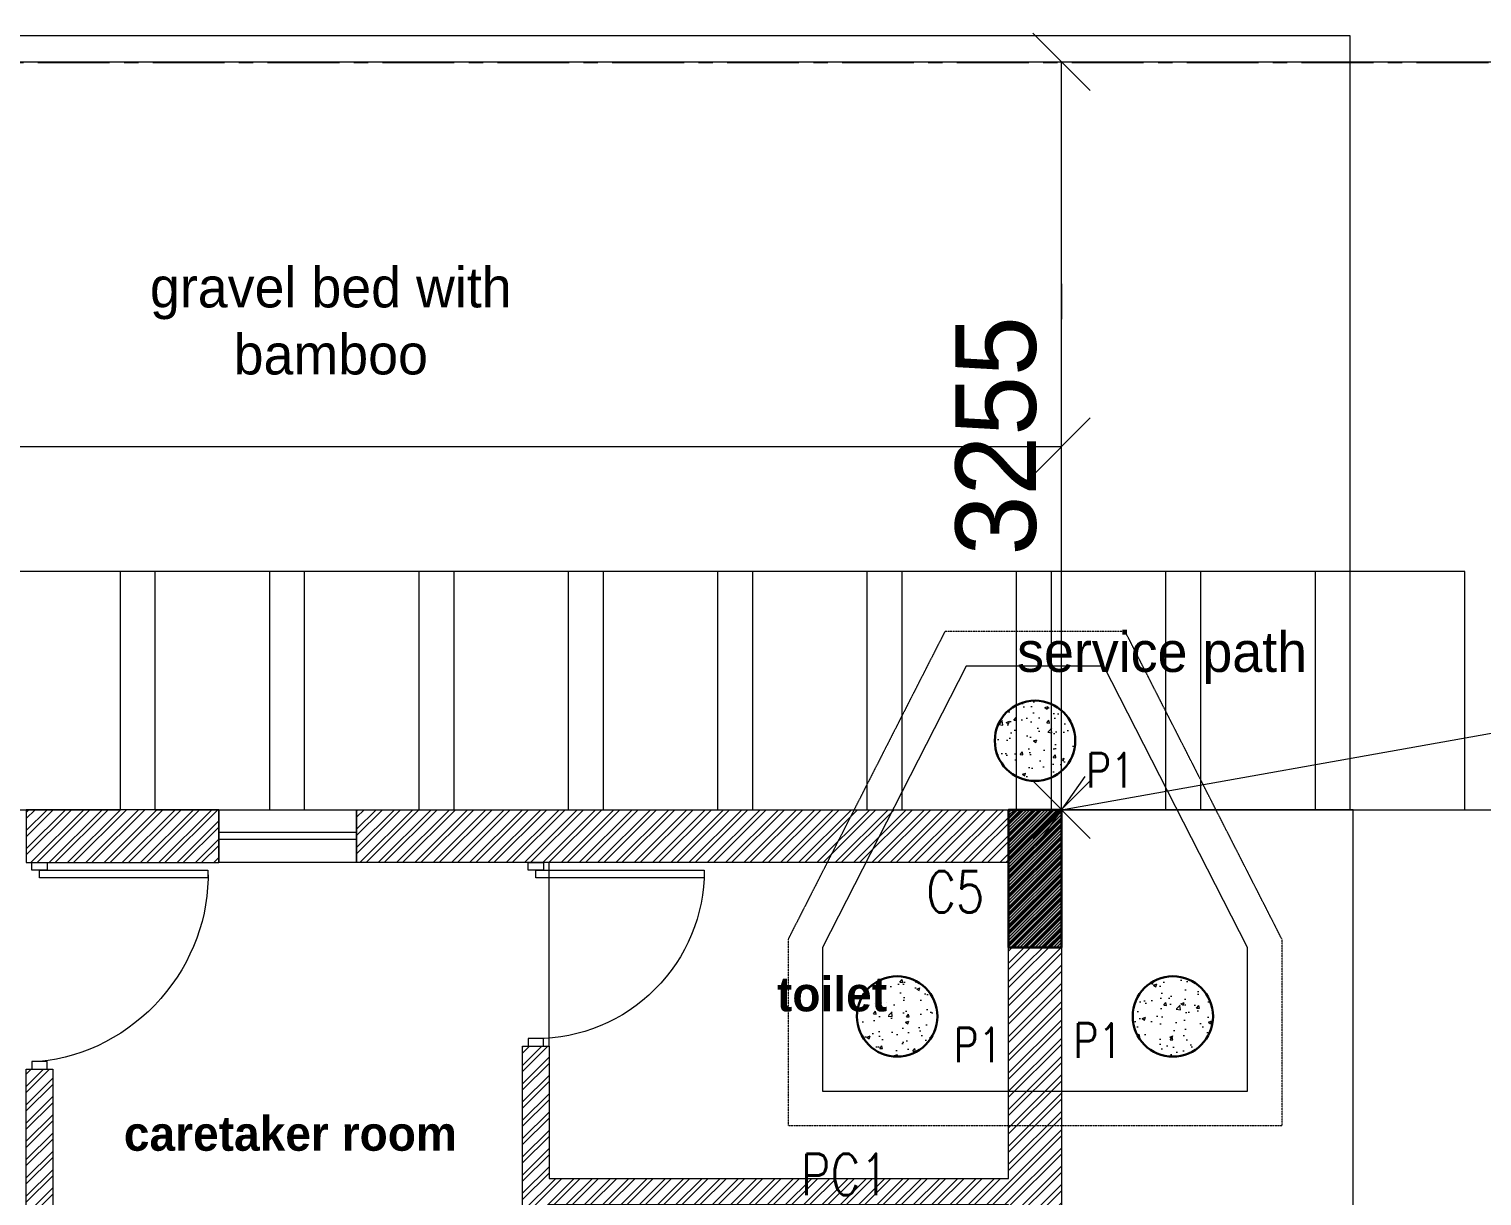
# Model space of a CAD drawing. Header units: metres. Extents: x 5205117 to 5948571, y 646915 to 1143748.
# Drawn here: x 5629732 to 5636055, y 805289 to 810368 of the extents above; entities that cross this region are included whole.
import ezdxf

# ---------------------------------------------------------------- set-up
doc = ezdxf.new("R2010")
doc.units = ezdxf.units.M
doc.header["$MEASUREMENT"] = 0
doc.header["$PDMODE"] = 35
doc.header["$PDSIZE"] = 10
for name, pattern in [('CENTER', [2, 1.25, -0.25, 0.25, -0.25]), ('DASHED', [0.75, 0.5, -0.25]), ('DOT2', [0.125, 0, -0.125]), ('HIDDEN', [0.375, 0.25, -0.125])]:
    doc.linetypes.add(name, pattern=pattern)
doc.layers.get('0').update_dxf_attribs({"color": 1, "linetype": 'DASHED', "lineweight": 30})
for name, color, linetype, lineweight in [('A-Center line', 1, 'CENTER', 9), ('dim start point', 10, 'Continuous', 0), ('PLOT', 7, 'Continuous', 5), ('S-COLUMN & WALL', 5, 'Continuous', 30), ('S-COLUMN_H', 250, 'Continuous', 0), ('S-FOUND-EXCAVATION', 253, 'HIDDEN', 0), ('S-FOUND-FOOTING', 7, 'Continuous', 15), ('S-PILE', 96, 'Continuous', 30), ('S-TEXT COL.', 1, 'Continuous', 0), ('S-TEXT PILE', 7, 'Continuous', 0)]:
    doc.layers.add(name, color=color, linetype=linetype, lineweight=lineweight)
doc.layers.add('A-GF', color=8, linetype='Continuous', lineweight=0, transparency=0.5)
doc.styles.add('CENTURY GOTHIC', font='GOTHIC.TTF')
doc.styles.add('MtXpl_Century_Gothic', font='GOTHICB.TTF')
doc.styles.add('SETU 1', font='romans.shx', dxfattribs={"width": 0.8})
doc.styles.get("Standard").update_dxf_attribs({"font": 'GOTHIC.TTF'})
doc.dimstyles.get("Standard").update_dxf_attribs({"dimtxt": 2, "dimasz": 1, "dimexe": 0, "dimexo": 0, "dimgap": 0.1, "dimtad": 1, "dimdsep": 46, "dimtxsty": 'Standard', "dimblk": 'OBLIQUE', "dimcen": 0.1, "dimclrd": 256, "dimclre": 256, "dimclrt": 256, "dimadec": 0, "dimazin": 0, "dimtfac": 1, "dimtofl": 0, "dimtmove": 1, "dimatfit": 2, "dimldrblk": 'OPEN90', "dimfxl": 1, "dimtolj": 1, "dimtzin": 0, "dimlwd": -1, "dimlwe": -1, "dimarcsym": 0})

# ---------------------------------------------------------------- blocks, each defined once
blk = doc.blocks.new('P2')
at = {"layer": 'S-PILE', "lineweight": 0}
h = blk.add_hatch(dxfattribs=at)
h.set_pattern_fill('AR-CONC', color=256, scale=20)
h.set_pattern_definition([(49.99999999999999, (0, 0), (143.4520365201507, -12.55042699651902), [15, -165]), (355, (0, 0), (-27.7502667226, 150.4384267400024), [12, -132]), (100.45144446, (11.9543362, -1.0458688), (115.7017693454224, 137.8879981937259), [12.7480384, -140.2284224]), (46.18420000000001, (0, 40), (213.4482661343145, -33.10385615861531), [22.5, -247.5]), (96.63563549, (17.787349, 37.2413386), (186.9323891348457, 194.8237201549101), [19.1220684, -210.342752]), (351.1841639899999, (0, 40), (186.9323890109546, 194.823720053998), [18, -198.0000002]), (21, (20, 30), (119.3814104236923, -80.52377813306776), [15, -165]), (326.0000000000001, (20, 30), (48.66306638431634, 145.0300090093706), [12, -132]), (71.45144474, (29.9484508, 23.2896852), (168.0444753459942, 64.50623056127077), [12.748038, -140.2284224]), (37.50000000000001, (0, 0), (2.431971063458134, 66.5787707662623), [0, -130.4, 0, -134, 0, -132.5]), (7.499999999999999, (0, 0), (52.61390748842972, 78.88234237647205), [0, -76.39999999999999, 0, -127.4, 0, -50.5]), (327.5, (-44.6, 0), (106.7644872344818, -4.510974346875951), [0, -50, 0, -156, 0, -207]), (317.5, (-64.6, 0), (116.6372338684772, 20.02099646646354), [0, -65, 0, -103.6, 0, -147])])
edge = h.paths.add_edge_path()
edge.add_arc((0, 0), 175, 0, 360)
at = {"layer": 'S-PILE'}
blk.add_circle((0, 0), 175, dxfattribs=at)
blk = doc.blocks.new('_Oblique')
at = {"color": 0, "linetype": 'ByBlock', "lineweight": -2}
blk.add_line((-0.5, -0.5), (0.5, 0.5), dxfattribs=at)
blk = doc.blocks.new('*D716')
at = {"layer": 'Defpoints', "color": 0, "ltscale": 5, "transparency": 16777216}
for p in [(5652458.086503497, 810223.1959077073), (5652458.086503497, 810223.1959077074), (5634225.129803658, 806970.2669088675)]:
    blk.add_point(p, dxfattribs=at)
at = {"layer": 'dim start point', "color": 1, "ltscale": 5, "transparency": 16777216}
blk.add_line((5634225.129803658, 806970.2669088676), (5652458.086503497, 810223.1959077074), dxfattribs=at)
at = {"layer": 'dim start point', "linetype": 'DOT2', "ltscale": 5, "transparency": 16777216}
for p, q in [((5652458.086503497, 810223.1959077073), (5652458.086503497, 810223.1959077074)), ((5634225.129803658, 806970.2669088675), (5634225.129803658, 806970.2669088676))]:
    blk.add_line(p, q, dxfattribs=at)
at = {"layer": 'dim start point', "color": 1, "ltscale": 5, "transparency": 16777216, "xscale": 250, "yscale": 250, "zscale": 250}
for p, rotation in [((5652458.086503497, 810223.1959077074), 10.11566904998842), ((5634225.129803658, 806970.2669088676), 190.1156690499884)]:
    blk.add_blockref('_Oblique', p, dxfattribs=dict(at, rotation=rotation))
at = {"layer": 'dim start point', "color": 1, "ltscale": 5, "transparency": 16777216, "insert": (5643291.762047814, 808876.1232697016), "char_height": 350, "attachment_point": 5, "rotation": 10.115669049988416}
blk.add_mtext('\\A1;18521', dxfattribs=at)
blk = doc.blocks.new('_Open90')
at = {"color": 0, "linetype": 'ByBlock', "lineweight": -2}
for p, q in [((-0.5, 0.5), (0, 0)), ((0, 0), (-1, 0)), ((0, 0), (-0.5, -0.5))]:
    blk.add_line(p, q, dxfattribs=at)
blk = doc.blocks.new('*D720')
at = {"layer": 'Defpoints', "color": 0, "ltscale": 5, "transparency": 16777216}
for p in [(5652457.021178247, 806970.2669088676), (5634225.129804612, 806670.2669088676), (5652457.021178247, 806670.2669088676)]:
    blk.add_point(p, dxfattribs=at)
at = {"layer": 'dim start point', "linetype": 'DOT2', "ltscale": 5, "transparency": 16777216}
for p, q in [((5634225.129804612, 806670.2669088676), (5634225.129804612, 806970.2669088676)), ((5652457.021178247, 806670.2669088676), (5652457.021178247, 806970.2669088676))]:
    blk.add_line(p, q, dxfattribs=at)
at = {"layer": 'dim start point', "color": 1, "ltscale": 5, "transparency": 16777216}
blk.add_line((5634225.129804612, 806970.2669088676), (5652457.021178247, 806970.2669088676), dxfattribs=at)
at = {"layer": 'dim start point', "color": 1, "ltscale": 5, "transparency": 16777216, "xscale": 250, "yscale": 250, "zscale": 250, "rotation": 180}
blk.add_blockref('_Oblique', (5634225.129804612, 806970.2669088676), dxfattribs=at)
at = {"layer": 'dim start point', "color": 1, "ltscale": 5, "transparency": 16777216, "xscale": 250, "yscale": 250, "zscale": 250}
blk.add_blockref('_Oblique', (5652457.021178247, 806970.2669088676), dxfattribs=at)
at = {"layer": 'dim start point', "color": 1, "ltscale": 5, "transparency": 16777216, "insert": (5643341.07549143, 807254.0704438778), "char_height": 350, "attachment_point": 5}
blk.add_mtext('\\A1;18232', dxfattribs=at)
blk = doc.blocks.new('*D721')
at = {"layer": 'Defpoints', "color": 0, "ltscale": 5, "transparency": 16777216}
for p in [(5633999.776625578, 810225.2669088684, 47261.22561640417), (5634225.129804617, 810225.2669088684), (5634110.129804615, 806970.2669088681)]:
    blk.add_point(p, dxfattribs=at)
at = {"layer": 'dim start point', "linetype": 'DOT2', "ltscale": 5, "transparency": 16777216}
for p, q in [((5633999.776625578, 810225.2669088684), (5634225.129804617, 810225.2669088684)), ((5634110.129804615, 806970.2669088681), (5634225.129804617, 806970.2669088681))]:
    blk.add_line(p, q, dxfattribs=at)
at = {"layer": 'dim start point', "color": 1, "ltscale": 5, "transparency": 16777216}
blk.add_line((5634225.129804617, 806970.2669088681), (5634225.129804617, 810225.2669088684), dxfattribs=at)
at = {"layer": 'dim start point', "color": 1, "ltscale": 5, "transparency": 16777216, "xscale": 250, "yscale": 250, "zscale": 250}
for p, rotation in [((5634225.129804617, 810225.2669088684), 90), ((5634225.129804617, 806970.2669088681), 270)]:
    blk.add_blockref('_Oblique', p, dxfattribs=dict(at, rotation=rotation))
at = {"layer": 'dim start point', "color": 1, "ltscale": 5, "transparency": 16777216, "insert": (5633941.326269606, 808597.7669088665), "char_height": 350, "attachment_point": 5, "rotation": 90}
blk.add_mtext('\\A1;3255', dxfattribs=at)
blk = doc.blocks.new('*D723')
at = {"layer": 'Defpoints', "color": 0, "ltscale": 5, "transparency": 16777216}
for p in [(5618580.129804616, 809546.2904261367), (5634225.129804617, 809546.2904261367), (5618580.129804616, 808550.3449838384)]:
    blk.add_point(p, dxfattribs=at)
at = {"layer": 'dim start point', "linetype": 'DOT2', "ltscale": 5, "transparency": 16777216}
for p, q in [((5618580.129804616, 809546.2904261367), (5618580.129804616, 808550.3449838384)), ((5634225.129804617, 809546.2904261367), (5634225.129804617, 808550.3449838384))]:
    blk.add_line(p, q, dxfattribs=at)
at = {"layer": 'dim start point', "color": 1, "ltscale": 5, "transparency": 16777216}
blk.add_line((5634225.129804617, 808550.3449838384), (5618580.129804616, 808550.3449838384), dxfattribs=at)
at = {"layer": 'dim start point', "color": 1, "ltscale": 5, "transparency": 16777216, "xscale": 250, "yscale": 250, "zscale": 250, "rotation": 180}
blk.add_blockref('_Oblique', (5618580.129804616, 808550.3449838384), dxfattribs=at)
at = {"layer": 'dim start point', "color": 1, "ltscale": 5, "transparency": 16777216, "xscale": 250, "yscale": 250, "zscale": 250}
blk.add_blockref('_Oblique', (5634225.129804617, 808550.3449838384), dxfattribs=at)
at = {"layer": 'dim start point', "color": 1, "ltscale": 5, "transparency": 16777216, "insert": (5626402.629804617, 808834.1485188486), "char_height": 350, "attachment_point": 5}
blk.add_mtext('\\A1;15645', dxfattribs=at)

msp = doc.modelspace()

# ---------------------------------------------------------------- hatches: boundary and pattern name
at = {"layer": 'A-GF', "ltscale": 5}
h = msp.add_hatch(dxfattribs=at)
h.set_pattern_fill('ANSI32', color=256, scale=150)
h.set_pattern_definition([(45.00000000000003, (2167256.310370587, 417492.5538068599), (-39.77475644174334, 39.77475644174326), []), (45.00000000000003, (2167282.826874837, 417492.5538068599), (-39.77475644174334, 39.77475644174326), [])])
h.paths.add_polyline_path([(5618810.129804613, 794270.2669088679), (5618810.129804613, 798860.2669088679), (5618580.129804613, 798860.2669088679), (5618580.129804613, 796260.2669088679), (5614885.129804613, 796260.2669088679), (5614885.129804613, 796145.2669088679), (5617450.129804613, 796145.2669088679), (5617450.129804613, 796030.2669088679), (5618580.129804613, 796030.266908868), (5618580.129804613, 794270.2669088679), (5617680.129804613, 794270.2669088679), (5617680.129804613, 794880.2669088679), (5617450.129804613, 794880.2669088679), (5617450.129804613, 794270.2669088679), (5615000.129804613, 794270.2669088679), (5615000.129804613, 795295.2669088679), (5614885.129804613, 795295.2669088679), (5614885.129804613, 794270.2669088679), (5613285.129804613, 794270.2669088679), (5613285.129804613, 796145.2669088679), (5613885.129804613, 796145.2669088679), (5613885.129804613, 796260.2669088679), (5613055.129804613, 796260.2669088679), (5613055.129804613, 794040.2669088679), (5621890.129804613, 794040.2669088679), (5621890.129804613, 798335.2669088679), (5621660.129804613, 798335.2669088679), (5621660.129804613, 794270.2669088679)])
h.paths.add_polyline_path([(5631040.129804613, 794755.2669088679), (5628120.129804613, 794755.2669088679), (5628120.129804613, 794270.2669088679), (5631040.129804613, 794270.2669088679)], flags=16)
h.paths.add_polyline_path([(5627890.129804613, 794040.2669088679), (5631270.129804613, 794040.2669088679), (5631270.129804613, 794870.2669088679), (5627890.129804613, 794870.2669088679)])
h.paths.add_polyline_path([(5632265.129804613, 794525.2669088679), (5632265.129804613, 794270.2669088679), (5631685.129804613, 794270.2669088679), (5631685.129804613, 794525.2669088679)], flags=16)
h.paths.add_polyline_path([(5631570.129804613, 794040.2669088679), (5631570.129804613, 794640.2669088679), (5632495.129804613, 794640.2669088679), (5632495.129804613, 794040.2669088679)])
h.paths.add_polyline_path([(5631685.129804613, 798150.2669088679), (5631685.129804613, 798405.2669088679), (5632265.129804613, 798405.2669088679), (5632265.129804613, 798150.2669088679)], flags=16)
h.paths.add_polyline_path([(5632495.129804613, 798635.2669088679), (5632495.129804613, 798035.2669088679), (5631570.129804613, 798035.2669088679), (5631570.129804613, 798635.2669088679)], flags=17)
h.paths.add_polyline_path([(5631040.129804613, 800090.2669088679), (5631040.129804613, 797805.2669088679), (5631270.129804613, 797805.2669088679), (5631270.129804613, 799860.2669088679), (5634225.129804613, 799860.2669088679), (5634225.129804613, 800460.2669088679), (5633510.129804613, 800460.2669088679), (5633510.129804613, 800090.2669088679)])
h.paths.add_polyline_path([(5633995.129804613, 800345.2669088679), (5633625.129804613, 800345.2669088679), (5633625.129804613, 800090.2669088679), (5633995.129804613, 800090.2669088679)], flags=16)
h.paths.add_polyline_path([(5629720.129804613, 803910.2669088679), (5629720.12980461, 805840.2669088676), (5629835.12980461, 805840.2669088676), (5629835.129804613, 804025.2669088679), (5631880.129804613, 804025.2669088679), (5631880.129804613, 805940.2669088679), (5631995.129804613, 805940.2669088679), (5631995.129804613, 805365.2669088679), (5633995.129804613, 805365.2669088679), (5633995.129804613, 806740.2669088679), (5631157.629804613, 806740.2669088679), (5631157.629804613, 806970.2669088679), (5634225.129804613, 806970.2669088679), (5634225.129804613, 803540.2669088676), (5633510.129804613, 803540.2669088676), (5633510.129804613, 803910.2669088679), (5632795.129804613, 803910.2669088679), (5632795.129804613, 804025.2669088679), (5633995.129804613, 804025.2669088679), (5633995.129804613, 805250.2669088679), (5631995.129804613, 805250.2669088679), (5631995.129804613, 803910.2669088679)])
h.paths.add_polyline_path([(5633995.129804613, 803655.2669088676), (5633625.129804613, 803655.2669088676), (5633625.129804613, 803910.2669088676), (5633995.129804613, 803910.2669088676)], flags=16)
h.paths.add_polyline_path([(5621060.129804613, 799860.2669088679), (5621890.129804613, 799860.2669088679), (5621890.129804613, 801490.2669088679), (5621060.129804613, 801490.2669088679)])
h.paths.add_polyline_path([(5621060.129804613, 803105.2669088679), (5621060.129804613, 802990.2669088679), (5621890.129804613, 802990.2669088679), (5621890.129804613, 806970.2669088679), (5618580.129804613, 806970.2669088679), (5618580.129804613, 802990.2669088679), (5620160.129804613, 802990.2669088679), (5620160.129804613, 803105.2669088679), (5618695.129804613, 803105.2669088679), (5618695.129804613, 806740.2669088679), (5621660.129804613, 806740.2669088679), (5621660.129804613, 805100.2669088679), (5620045.129804613, 805100.2669088679), (5620045.129804613, 804005.2669088679), (5620160.129804613, 804005.2669088679), (5620160.129804613, 804985.2669088679), (5621660.129804613, 804985.2669088679), (5621660.129804613, 803105.2669088679)])
h.paths.add_polyline_path([(5621290.129804613, 801260.2669088679), (5621775.129804613, 801260.2669088679), (5621775.129804613, 800090.2669088679), (5621290.129804613, 800090.2669088679)], flags=16)
h.paths.add_polyline_path([(5616385.129804613, 803105.2669088679), (5616640.129804613, 803105.2669088679), (5616640.129804613, 803910.2669088676), (5616385.129804613, 803910.2669088676)], flags=16)
h.paths.add_polyline_path([(5616755.129804613, 801490.2669088679), (5616755.129804613, 800890.2669088679), (5616155.129804613, 800890.2669088679), (5616155.129804613, 804140.2669088676), (5616755.129804613, 804140.2669088676), (5616755.129804613, 802990.2669088679), (5616385.129804613, 802990.2669088679), (5616385.129804613, 801490.2669088679)])
h.paths.add_polyline_path([(5616385.129804613, 801260.2669088679), (5616385.129804613, 801005.2669088679), (5616640.129804613, 801005.2669088679), (5616640.129804613, 801260.2669088679)], flags=16)
h.paths.add_polyline_path([(5618810.129804613, 801490.2669088679), (5618810.129804613, 799860.2669088679), (5613885.129804613, 799860.2669088679), (5613885.129804613, 799490.2669088679), (5613055.129804613, 799490.2669088679), (5613055.129804613, 800090.2669088679), (5618580.129804613, 800090.2669088679), (5618580.129804613, 801490.2669088679)])
h.paths.add_polyline_path([(5613655.129804613, 799605.2669088679), (5613285.129804613, 799605.2669088679), (5613285.129804613, 799860.2669088679), (5613655.129804613, 799860.2669088679)], flags=16)
h.paths.add_polyline_path([(5619935.129804613, 798335.2669088679), (5619935.129804613, 795370.2669088679), (5620535.129804613, 795370.2669088679), (5620535.129804613, 798335.2669088679)], flags=17)
h.paths.add_polyline_path([(5620050.129804613, 798105.2669088679), (5620050.129804613, 795600.2669088679), (5620420.129804613, 795600.2669088679), (5620420.129804613, 798105.2669088679)], flags=16)
h.paths.add_polyline_path([(5628720.129804613, 800090.2669088682), (5628120.129804613, 800090.2669088676), (5628120.129804613, 803910.2669088679), (5628720.129804613, 803910.2669088679), (5628720.129804613, 804140.2669088679), (5628120.129804613, 804140.266908868), (5628120.129804613, 806740.2669088679), (5628720.129804613, 806740.2669088679), (5628720.129804613, 806970.2669088679), (5627890.129804613, 806970.2669088679), (5627890.129804613, 799860.2669088674), (5628720.129804613, 799860.2669088682)])
h.paths.add_polyline_path([(5630557.629804613, 806970.2669088676), (5629720.129804613, 806970.2669088676), (5629720.129804613, 806740.2669088683), (5630557.629804613, 806740.2669088683)], flags=17)
at = {"layer": 'A-GF', "ltscale": 100}
h = msp.add_hatch(dxfattribs=at)
h.set_pattern_fill('ANSI31', color=256, scale=75.00000000000001, angle=180)
h.set_pattern_definition([(224.9999999999999, (2325299.588908219, 626798.4984170427), (6.629126073623887, -6.629126073623883), [])])
h.paths.add_polyline_path([(5616755.129804613, 803910.2669088676), (5616155.129804613, 803910.2669088676), (5616155.129804613, 804140.2669088676), (5616755.129804613, 804140.2669088676)])
h.paths.add_polyline_path([(5628120.129804613, 806970.2669088676), (5627890.129804613, 806970.2669088676), (5627890.129804613, 806370.2669088676), (5628120.129804613, 806370.2669088676)])
h.paths.add_polyline_path([(5634225.129804613, 806370.2669088676), (5633995.129804613, 806370.2669088676), (5633995.129804613, 806970.2669088676), (5634225.129804613, 806970.2669088676)])
h.paths.add_polyline_path([(5634225.129804613, 799860.2669088673), (5634225.129804613, 800090.2669088673), (5633395.129804613, 800090.2669088679), (5633395.129804613, 799860.2669088679)])
h.paths.add_polyline_path([(5631270.129804613, 799490.2669088679), (5631040.129804613, 799490.2669088679), (5631040.129804613, 800090.2669088679), (5631270.129804613, 800090.2669088679)])
h.paths.add_polyline_path([(5631270.129804613, 794040.2669088679), (5631040.129804613, 794040.2669088679), (5631040.129804613, 794870.2669088679), (5631270.129804613, 794870.2669088679)])
h.paths.add_polyline_path([(5621060.129804613, 799860.2669088679), (5621060.129804613, 800090.2669088679), (5621890.129804613, 800090.2669088679), (5621890.129804613, 799860.2669088679)])
h.paths.add_polyline_path([(5621890.129804613, 806370.2669088679), (5621660.129804613, 806370.2669088679), (5621660.129804613, 806970.2669088679), (5621890.129804613, 806970.2669088679)])
h.paths.add_polyline_path([(5618580.129804613, 806740.2669088681), (5618580.129804613, 806970.2669088681), (5619180.129804613, 806970.2669088681), (5619180.129804613, 806740.2669088681)])
h.paths.add_polyline_path([(5617080.129804613, 794040.2669088679), (5617080.129804613, 794270.2669088679), (5617680.129804613, 794270.2669088679), (5617680.129804613, 794040.2669088679)])
h.paths.add_polyline_path([(5621060.129804613, 794040.2669088678), (5621060.129804613, 794270.2669088678), (5621890.129804613, 794270.266908868), (5621890.129804613, 794040.266908868)])
h.paths.add_polyline_path([(5613055.129804613, 794040.2669088679), (5613055.129804613, 794270.2669088679), (5613655.129804613, 794270.2669088679), (5613655.129804613, 794040.2669088679)])
h.paths.add_polyline_path([(5613055.129804613, 800090.2669088681), (5613285.129804613, 800090.2669088681), (5613285.129804613, 799490.266908868), (5613055.129804613, 799490.266908868)])
h.paths.add_polyline_path([(5618210.129804613, 799860.2669088679), (5618210.129804613, 800090.2669088679), (5618810.129804613, 800090.2669088679), (5618810.129804613, 799860.2669088679)])
h.paths.add_polyline_path([(5616155.637257334, 801490.2669088679), (5616155.637257334, 800890.2669088679), (5616385.637257334, 800890.2669088679), (5616385.637257334, 801490.2669088679)])
h.paths.add_polyline_path([(5628720.129804613, 799860.2669088679), (5627890.129804613, 799860.2669088679), (5627890.129804613, 800090.2669088679), (5628720.129804613, 800090.2669088679)])
h.paths.add_polyline_path([(5627890.129804613, 794270.2669088679), (5628720.129804613, 794270.2669088679), (5628720.129804613, 794040.2669088679), (5627890.129804613, 794040.2669088679)])
h.paths.add_polyline_path([(5634225.129804613, 803910.2669088676), (5633995.129804613, 803910.2669088676), (5633995.129804613, 804510.2669088676), (5634225.129804613, 804510.2669088676)])
h.paths.add_polyline_path([(5628120.129804613, 803910.2669088679), (5627890.129804613, 803910.2669088679), (5627890.129804613, 804510.2669088679), (5628120.129804613, 804510.2669088679)])
h.paths.add_polyline_path([(5621890.129804613, 802990.2669088679), (5621660.129804613, 802990.2669088679), (5621660.129804613, 803590.2669088679), (5621890.129804613, 803590.2669088679)])
at = {"layer": 'S-COLUMN_H'}
h = msp.add_hatch(color=256, dxfattribs=at)
h.dxf.hatch_style = 1
h.paths.add_polyline_path([(5634225.129804612, 806970.2669088676), (5633995.129804612, 806970.2669088676), (5633995.129804612, 806370.2669088676), (5634225.129804612, 806370.2669088676)])

# ---------------------------------------------------------------- linework, layer by layer
at = {"layer": 'A-Center line', "ltscale": 250}
msp.add_line((5604270.462496561, 810223.1959077073), (5654614.99191592, 810223.1959077073), dxfattribs=at)
at = {"layer": 'A-GF', "ltscale": 5}
for p, q in [((5630557.629804613, 806970.2669088679), (5630557.629804613, 806740.2669088679)), ((5630557.629804613, 806970.2669088676), (5631157.629804613, 806970.2669088683)), ((5631157.629804613, 806970.2669088679), (5631157.629804613, 806740.2669088679)), ((5631157.629804613, 806870.2669088679), (5630557.629804613, 806870.2669088679)), ((5631157.629804613, 806840.2669088679), (5630557.629804613, 806840.2669088679)), ((5631157.629804613, 806740.2669088683), (5630557.629804613, 806740.2669088683)), ((5631995.129804614, 805940.266908868), (5631995.129804614, 806740.2669088679))]:
    msp.add_line(p, q, dxfattribs=at)
at = {"layer": 'A-GF', "ltscale": 10}
for p, q in [((5629744.296471277, 806740.2669088679), (5629810.963137943, 806740.2669088679)), ((5629744.296471277, 806706.9335755346), (5629744.296471277, 806740.2669088679)), ((5629810.963137943, 806706.9335755346), (5629744.296471277, 806706.9335755346)), ((5629777.62980461, 806706.9335755346), (5630510.963137943, 806706.9335755346)), ((5629777.62980461, 806673.6002422011), (5629777.62980461, 806706.9335755346)), ((5629810.963137943, 806740.2669088679), (5629810.963137943, 806706.9335755346)), ((5630510.963137943, 806706.9335755346), (5630510.963137943, 806673.6002422011)), ((5631904.296471278, 806740.2669088679), (5631970.963137945, 806740.2669088679)), ((5631904.296471278, 806706.9335755346), (5631904.296471278, 806740.2669088679)), ((5631970.963137945, 806706.9335755346), (5631904.296471278, 806706.9335755346)), ((5631937.629804611, 806706.9335755346), (5632670.963137945, 806706.9335755346)), ((5631937.629804611, 806673.6002422012), (5631937.629804611, 806706.9335755346)), ((5631970.963137945, 806740.2669088679), (5631970.963137945, 806706.9335755346)), ((5632670.963137945, 806706.9335755346), (5632670.963137945, 806673.6002422012)), ((5630510.963137943, 806673.6002422011), (5629777.62980461, 806673.6002422011)), ((5632670.963137945, 806673.6002422012), (5631937.629804611, 806673.6002422012)), ((5631970.963137945, 805973.6002422011), (5631904.296471278, 805973.6002422011)), ((5631904.296471278, 805973.6002422011), (5631904.296471278, 805940.2669088678)), ((5631904.296471278, 805940.2669088678), (5631970.963137945, 805940.2669088678)), ((5631970.963137945, 805940.2669088678), (5631970.963137945, 805973.6002422011)), ((5629810.963137943, 805873.6002422011), (5629744.296471277, 805873.6002422011)), ((5629744.296471277, 805873.6002422011), (5629744.296471277, 805840.2669088676)), ((5629810.963137943, 805840.2669088676), (5629810.963137943, 805873.6002422011)), ((5629744.296471277, 805840.2669088676), (5629810.963137943, 805840.2669088676))]:
    msp.add_line(p, q, dxfattribs=at)
for points in [[(5635480.129803659, 808006.3685556486), (5627890.129803659, 808006.3685556486), (5627890.129803659, 810340.2669088676), (5635480.129803659, 810340.2669088676)], [(5629630.129804613, 806970.2669088676), (5630130.129804613, 806970.2669088676), (5630130.129804613, 808006.3685556486), (5629630.129804613, 808006.3685556486)], [(5630280.129803659, 806970.2669088676), (5630780.129803659, 806970.2669088676), (5630780.129803659, 808006.3685556486), (5630280.129803659, 808006.3685556486)], [(5630930.129804613, 806970.2669088676), (5631430.129804613, 806970.2669088676), (5631430.129804613, 808006.3685556486), (5630930.129804613, 808006.3685556486)], [(5631580.129803659, 806970.2669088676), (5632080.129803659, 806970.2669088676), (5632080.129803659, 808006.3685556486), (5631580.129803659, 808006.3685556486)], [(5632230.129803659, 806970.2669088676), (5632730.129803659, 806970.2669088676), (5632730.129803659, 808006.3685556486), (5632230.129803659, 808006.3685556486)], [(5632880.129804613, 806970.2669088676), (5633380.129804613, 806970.2669088676), (5633380.129804613, 808006.3685556486), (5632880.129804613, 808006.3685556486)], [(5633530.129803659, 806970.2669088676), (5634030.129803659, 806970.2669088676), (5634030.129803659, 808006.3685556486), (5633530.129803659, 808006.3685556486)], [(5634180.129804613, 806970.2669088676), (5634680.129804613, 806970.2669088676), (5634680.129804613, 808006.3685556486), (5634180.129804613, 808006.3685556486)], [(5634830.129803659, 806970.2669088676), (5635330.129803659, 806970.2669088676), (5635330.129803659, 808006.3685556486), (5634830.129803659, 808006.3685556486)], [(5635480.129803659, 806970.2669088676), (5635980.129803659, 806970.2669088676), (5635980.129803659, 808006.3685556486), (5635480.129803659, 808006.3685556486)]]:
    msp.add_lwpolyline(points, close=True, dxfattribs=at)
at = {"layer": 'A-GF', "ltscale": 5}
for points in [[(5629720.129804613, 803910.2669088679), (5629720.12980461, 805840.2669088676), (5629835.12980461, 805840.2669088676), (5629835.129804613, 804025.2669088679), (5631880.129804613, 804025.2669088679), (5631880.129804613, 805940.2669088679), (5631995.129804613, 805940.2669088679), (5631995.129804613, 805365.2669088679), (5633995.129804613, 805365.2669088679), (5633995.129804613, 806740.2669088679), (5631157.629804613, 806740.2669088679), (5631157.629804613, 806970.2669088679), (5634225.129804613, 806970.2669088679), (5634225.129804613, 803540.2669088676), (5633510.129804613, 803540.2669088676), (5633510.129804613, 803910.2669088679), (5632795.129804613, 803910.2669088679), (5632795.129804613, 804025.2669088679), (5633995.129804613, 804025.2669088679), (5633995.129804613, 805250.2669088679), (5631995.129804613, 805250.2669088679), (5631995.129804613, 803910.2669088679)], [(5630557.629804613, 806970.2669088676), (5629720.129804613, 806970.2669088676), (5629720.129804613, 806740.2669088683), (5630557.629804613, 806740.2669088683)]]:
    msp.add_lwpolyline(points, close=True, dxfattribs=at)
at = {"layer": 'A-GF', "ltscale": 10}
msp.add_lwpolyline([(5632495.129803659, 794040.2669088676), (5636495.129803659, 794040.2669088676), (5636495.129803659, 799860.2669088676), (5635495.129803659, 799860.2669088676), (5635495.129803659, 806970.2669088676), (5634225.129803659, 806970.2669088676)], dxfattribs=at)
at = {"layer": 'A-GF', "ltscale": 5, "flags": 128}
msp.add_lwpolyline([(5634225.129804613, 806370.2669088676), (5633995.129804613, 806370.2669088676), (5633995.129804613, 806970.2669088676), (5634225.129804613, 806970.2669088676)], close=True, dxfattribs=at)
at = {"layer": 'A-GF', "ltscale": 5, "extrusion": (0, 0, -1)}
for centre, major_axis, ratio, start_param, end_param in [((5629755.017751011, 806632.8321827019), (518.5449728702001, 589.2556509888832), 0.9342689286383548, 0.7853981633974265, 2.356194490192428), ((5631937.629804611, 806706.9335755346), (-518.5449728702661, 518.5449728702661), 0.9999999999999172, 2.356194490192304, 3.926990816987283)]:
    msp.add_ellipse(centre, major_axis=major_axis, ratio=ratio, start_param=start_param, end_param=end_param, dxfattribs=at)
at = {"layer": 'PLOT', "ltscale": 0.5}
msp.add_line((5604824.098395791, 810225.266908868), (5652688.086498704, 810225.266908868), dxfattribs=at)
at = {"layer": 'S-COLUMN & WALL', "color": 5}
msp.add_lwpolyline([(5634225.129804612, 806970.2669088676), (5633995.129804612, 806970.2669088676), (5633995.129804612, 806370.2669088676), (5634225.129804612, 806370.2669088676)], close=True, dxfattribs=at)
at = {"layer": 'S-FOUND-EXCAVATION'}
msp.add_lwpolyline([(5635185.129791945, 805595.2668342682), (5635185.129791945, 806405.6770797613), (5634502.834902804, 807745.2668342682), (5633717.424709517, 807745.2668342682), (5633035.129791945, 806405.6770811648), (5633035.129791945, 805595.2668342682)], close=True, dxfattribs=at)
at = {"layer": 'S-FOUND-FOOTING', "color": 1}
msp.add_lwpolyline([(5635035.129791945, 805745.2668342682), (5635035.129791945, 806370.2668825634), (5634410.129805242, 807595.2668342682), (5633810.129805242, 807595.2668342682), (5633185.129791945, 806370.2668825634), (5633185.129791945, 805745.2668342682), (5635035.129791945, 805745.2668342682)], dxfattribs=at)

# ---------------------------------------------------------------- block references
at = {"layer": 'S-PILE'}
for p in [(5634110.129805242, 807270.2668825634), (5633510.129800094, 806070.40326084), (5634710.129800094, 806070.4032608395)]:
    msp.add_blockref('P2', p, dxfattribs=at)

# ---------------------------------------------------------------- texts
at = {"layer": 'A-GF', "style": 'MtXpl_Century_Gothic'}
for s, p in [('toilet', (5632987.151892954, 806092.3716611752)), ('caretaker room', (5630144.712995858, 805485.5650238969))]:
    msp.add_text(s, height=150, dxfattribs=at).set_placement(p)
at = {"layer": 'A-GF', "ltscale": 10, "char_height": 175, "attachment_point": 5, "style": 'CENTURY GOTHIC'}
for s, insert, width in [('\\pxqc;gravel bed with\\Pbamboo ', (5631045.375610353, 809096.8875014618), 2623.693540662481), ('service path ', (5634663.163373949, 807630.9426921442), 4889.193735239032)]:
    msp.add_mtext(s, dxfattribs=dict(at, insert=insert, width=width))
at = {"layer": 'S-TEXT COL.', "color": 1, "true_color": 0xe61414, "style": 'SETU 1', "width": 0.8}
msp.add_text('C5', height=180, dxfattribs=at).set_placement((5633636.527460942, 806522.905150138))
at = {"layer": 'S-TEXT COL.', "color": 7, "style": 'SETU 1', "width": 0.8}
msp.add_text('PC1', height=180, dxfattribs=at).set_placement((5633090.424645117, 805292.5732106563))
at = {"layer": 'S-TEXT PILE', "style": 'SETU 1', "width": 0.8}
for p in [(5634332.288683093, 807066.9752208721), (5633755.988005674, 805871.1093670063), (5634277.792236559, 805890.5681640726)]:
    msp.add_text('P1', height=150, dxfattribs=at).set_placement(p)

# ---------------------------------------------------------------- dimensions: what is measured, and where the dimension line sits
at = {"layer": 'dim start point', "color": 12, "ltscale": 5}
dim = msp.add_linear_dim(base=(5634225.129804617, 810225.2669088684), p1=(5634110.129804613, 806970.2669088676), p2=(5633999.776625576, 810225.266908868, 47261.22561640417), angle=90, dimstyle='Standard', override={"dimtxt": 350, "dimasz": 250, "dimgap": 100, "dimdec": 0, "dimclrd": 1, "dimclrt": 1, "dimtdec": 0, "dimfxl": 0.1}, dxfattribs=at)
dim.commit()
dim.dimension.update_dxf_attribs({"geometry": '*D721', "text_midpoint": (5633941.326269606, 808597.7669088665)})
dim = msp.add_aligned_dim(p1=(5634225.129803659, 806970.2669088676), p2=(5652458.086503498, 810223.1959077073), distance=2.779758163411475e-10, dimstyle='Standard', override={"dimtxt": 350, "dimasz": 250, "dimgap": 100, "dimdec": 0, "dimclrd": 1, "dimclrt": 1, "dimtdec": 0, "dimfxl": 0.1}, dxfattribs=at)
dim.commit()
dim.dimension.update_dxf_attribs({"geometry": '*D716', "text_midpoint": (5643291.762047814, 808876.1232697016)})
for base, p1, p2, picture, middle in [((5618580.129804616, 808550.3449838384), (5634225.129804617, 809546.2904261367), (5618580.129804616, 809546.2904261367), '*D723', (5626402.629804617, 808834.1485188486)), ((5652457.021178247, 806970.2669088676), (5634225.129804612, 806670.2669088676), (5652457.021178247, 806670.2669088676), '*D720', (5643341.07549143, 807254.0704438778))]:
    dim = msp.add_linear_dim(base=base, p1=p1, p2=p2, dimstyle='Standard', override={"dimtxt": 350, "dimasz": 250, "dimgap": 100, "dimdec": 0, "dimclrd": 1, "dimclrt": 1, "dimtdec": 0, "dimfxl": 0.1}, dxfattribs=at)
    dim.commit()
    dim.dimension.update_dxf_attribs({"geometry": picture, "text_midpoint": middle})

doc.saveas('drawing.dxf')
